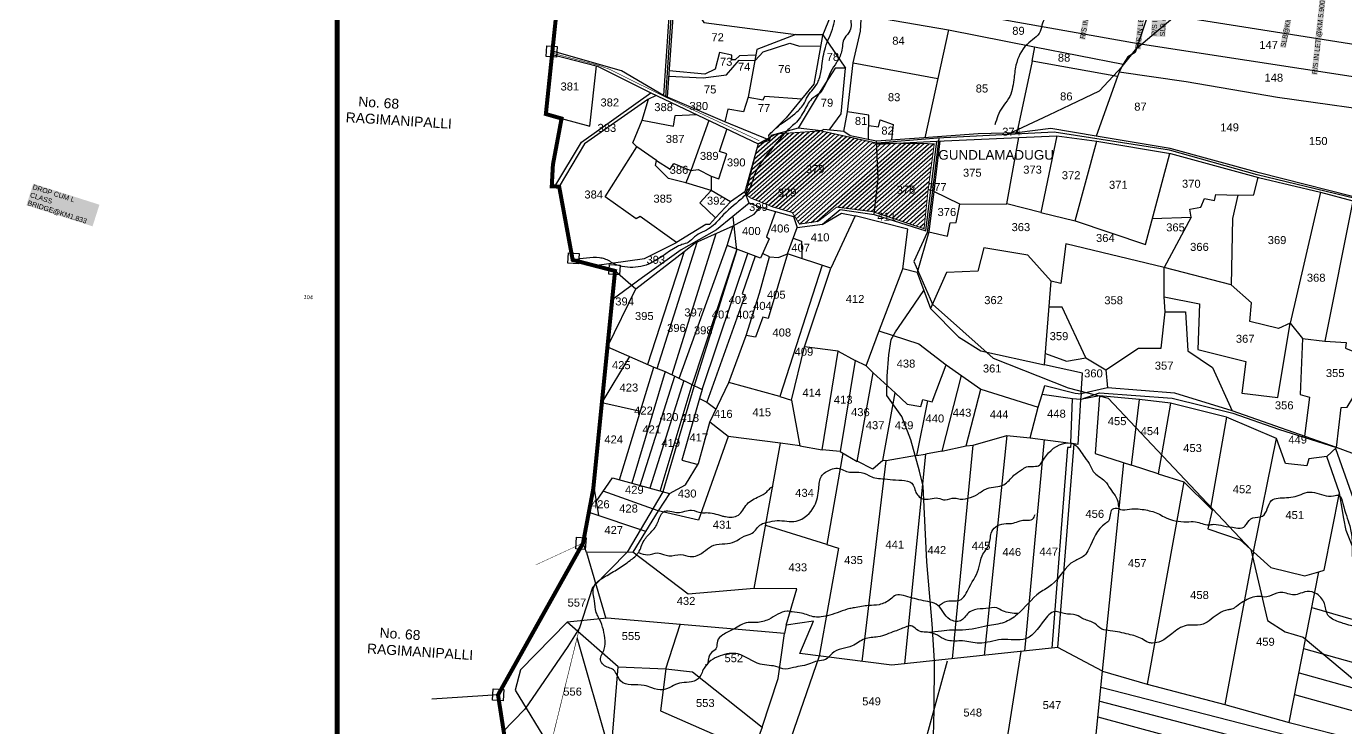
# Model space of a CAD drawing. Header units: inches. Extents: x 201585 to 225365, y 1598878 to 1613111.
# Drawn here: x 201585 to 204221, y 1602153 to 1603554 of the extents above; entities that cross this region are included whole.
import ezdxf
from ezdxf.enums import TextEntityAlignment as Align

# ---------------------------------------------------------------- set-up
doc = ezdxf.new("R2010")
doc.units = ezdxf.units.IN
doc.header["$LTSCALE"] = 15
doc.header["$MEASUREMENT"] = 0
doc.linetypes.add('DASHED2', pattern=[0.375, 0.25, -0.125])
for name, color, linetype in [('PLOTS', 7, 'Continuous'), ('PLOTS NO', 7, 'Continuous'), ('ROADS', 1, 'Continuous'), ('STREAMS', 4, 'Continuous'), ('STRUCTURE', 5, 'Continuous'), ('TEXT', 1, 'Continuous'), ('text2', 7, 'Continuous'), ('VILLAGE BOUNDARY STONES', 1, 'Continuous'), ('VILLAGE BOUNDRY', 5, 'Continuous'), ('VILLAGE MAP', 8, 'Continuous')]:
    doc.layers.add(name, color=color, linetype=linetype)
doc.styles.get("Standard").update_dxf_attribs({"font": 'arial.ttf'})

msp = doc.modelspace()

# ---------------------------------------------------------------- hatches: boundary and pattern name
at = {"layer": 'ROADS'}
h = msp.add_hatch(dxfattribs=at)
h.set_pattern_fill('ANSI31', color=40, scale=1.9816, angle=-3.6104)
h.set_pattern_definition([(41.38964, (193844.571, 1595630.348), (-4.159843, 4.7201356), [])])
h.paths.add_polyline_path([(203022.5, 1603218.6), (203047, 1603319.9), (203083.7, 1603339.6), (203172.9, 1603345.5), (203284.1, 1603321.3), (203399.1, 1603319.9), (203386.6, 1603225.5), (203378.8, 1603150.1), (203275.8, 1603184.3), (203204.2, 1603193.3), (203167.6, 1603165), (203129.8, 1603159.3), (203115.1, 1603182.7), (203075.6, 1603193.9), (203031.8, 1603211.7)])

# ---------------------------------------------------------------- linework, layer by layer
at = {"layer": 'PLOTS'}
for points in [[(202911.1, 1603857.9), (202914.5, 1603843.6), (202911.1, 1603758.6), (202896.6, 1603707.2), (202872, 1603623.5), (202858.1, 1603416.1), (202774.2, 1603465.9), (202636, 1603504.8)], [(202865.7, 1603412.9), (202880, 1603611.1), (202904.8, 1603698.1), (202917.8, 1603742.6), (202923.3, 1603858.7), (202918.7, 1603874.2), (202992, 1603866.6), (202994.4, 1603862.3), (203271.1, 1603835.3)], [(203212.2, 1603626.1), (203175.8, 1603535.9), (203158.7, 1603439.2), (203134, 1603409.2), (203103.4, 1603371.9), (203068.1, 1603336.6), (203069.8, 1603327.3), (202980.3, 1603364), (202858.1, 1603416.1)], [(203806.6, 1603519.5), (203254.5, 1603618)], [(202880, 1603611.1), (202907.7, 1603609.6), (202938.9, 1603562.5), (203122.7, 1603538), (203176.6, 1603538.1)], [(203824, 1603571.5), (203806.6, 1603519.5), (203800.9, 1603502.5), (203786, 1603493.8), (203776.8, 1603479.1), (203769.4, 1603464.8), (203765.3, 1603454.4), (203722.5, 1603335.2), (203632.3, 1603350.1), (203564.5, 1603341.5), (203486.6, 1603339.5), (203378.2, 1603331.9), (203283.9, 1603325.3), (203231, 1603336), (203218.6, 1603344.5), (203178.4, 1603348.2), (203172.9, 1603345.5), (203127.4, 1603351.3), (203072.9, 1603336.7), (203069.2, 1603327.6)], [(203218.6, 1603344.5), (203225.9, 1603383.7), (203237.2, 1603481.6), (203251.6, 1603544.8), (203253.4, 1603580.2)], [(203253.3, 1603577.8), (203427.8, 1603547.4), (203599.7, 1603513.7), (203776.8, 1603479.1)], [(204368.4, 1603497.3), (203827.9, 1603582.6)], [(203122.7, 1603538), (203044.8, 1603507.9), (203027.5, 1603413.2), (203017.6, 1603383.5), (202986.7, 1603389), (202980.3, 1603364)], [(203176.3, 1603537.3), (203221.8, 1603471.1), (203201.4, 1603471.1), (203171, 1603424.2), (203127.4, 1603351.3)], [(203427.8, 1603547.4), (203380.1, 1603332)], [(203040.9, 1603486.2), (203057.5, 1603503.3), (203110.6, 1603521.1), (203130.1, 1603514.7), (203172.1, 1603515.5)], [(203765.3, 1603454.4), (203594.8, 1603484.9), (203600.4, 1603513.6)], [(204349.7, 1603436.3), (203806.6, 1603519.5)], [(202635.3, 1603498), (202726.3, 1603474.8), (202832.5, 1603421.4), (203047, 1603319.9), (203069.8, 1603327.3)], [(202868.8, 1603455.2), (202937.3, 1603451.4), (202983.9, 1603457.6), (203009.5, 1603486.6), (203040.9, 1603486.2)], [(203042.8, 1603496.7), (203009.6, 1603495.9), (203001, 1603487.7), (202994.8, 1603487.8), (202994.9, 1603497), (202969.9, 1603502), (202961.3, 1603468.9), (202940.5, 1603459.1), (202869.5, 1603465.9)], [(203594.8, 1603484.9), (203564.5, 1603341.5)], [(202654.3, 1603370.3), (202711.1, 1603354.9), (202724.4, 1603475.3)], [(203188.8, 1603347.2), (203213.1, 1603380), (203221.8, 1603471.1)], [(203237.2, 1603481.6), (203406.3, 1603450.6)], [(203768.9, 1603463.5), (203902.7, 1603444), (204085.3, 1603413.3), (204332, 1603378.5), (204279.8, 1603203.4), (204048.2, 1603261.5), (203870.6, 1603310.6), (203722.5, 1603335.2)], [(202640.7, 1603234.5), (202694.4, 1603323.3), (202832.5, 1603421.4)], [(202843.1, 1603416.4), (202826.5, 1603408.6), (202700.1, 1603319.7), (202649.5, 1603234.3)], [(202720.3, 1603076.3), (202820.3, 1603090.4), (202884.1, 1603122.5), (202811.4, 1603174.3), (202803.5, 1603169.7), (202741.1, 1603213.9), (202804.5, 1603313.8), (202796.7, 1603321.7), (202815.5, 1603367.1), (202828, 1603409.3)], [(203027.5, 1603413.2), (203057.5, 1603407.4), (203060.5, 1603414.9), (203134.6, 1603409.8)], [(203268, 1603328.5), (203268.6, 1603377.2), (203225.9, 1603383.7)], [(202948.6, 1603366.5), (202913.5, 1603267.9), (202902.7, 1603242), (202868, 1603250.5), (202842.1, 1603276.1), (202844.1, 1603286.4), (202804.5, 1603313.8)], [(202815.5, 1603367.1), (202878, 1603354.7), (202881.4, 1603376.6), (202923.9, 1603378.2)], [(203268.3, 1603356.6), (203287.7, 1603353.5), (203290.9, 1603367.5), (203317, 1603358.4), (203313.6, 1603327.4)], [(202953.6, 1603254.9), (202968.9, 1603249.7), (202984.5, 1603299.7), (202969.6, 1603304.4), (202984.3, 1603348.6)], [(203284.2, 1603318.9), (203404, 1603325.3), (203568, 1603332.2), (203644.2, 1603335.4), (203723.8, 1603325.3), (203871, 1603300.1), (204047.3, 1603252.6), (204171.2, 1603222.9), (204235.5, 1603206.1), (204281.3, 1603194.5), (204319.7, 1603191.6), (204384.3, 1603171.8), (204413.8, 1603169.6), (204562.1, 1603163.3), (204576.2, 1603160.4), (204692.8, 1603127.5), (204769, 1603099.2), (204834, 1603086), (204890.3, 1603063.6), (204913.7, 1603057.4), (204938, 1603079.8), (205026.9, 1603064.4), (205027.4, 1603073)], [(203450.3, 1603199.2), (203544, 1603199.7), (203568, 1603332.2)], [(203644.2, 1603335.4), (203612, 1603182.8), (203544, 1603199.7)], [(203047, 1603319.9), (203020.5, 1603223.8), (202992.1, 1603203.9), (202953.5, 1603226.3)], [(203082, 1603184.5), (203117.6, 1603174.7), (203124.9, 1603152.8), (203175.7, 1603159), (203211, 1603188.7), (203278.9, 1603178.8), (203286.9, 1603249.9), (203283.9, 1603325.3)], [(203278.9, 1603178.8), (203382.5, 1603145.7), (203404, 1603325.3)], [(203410.5, 1603325.6), (203398.2, 1603224.2), (203388, 1603143.6), (203425.7, 1603135.1), (203430.7, 1603161.9), (203442.6, 1603162.8), (203450.3, 1603199.2), (203398.2, 1603224.2)], [(203612, 1603182.8), (203680.9, 1603165.6), (203723.8, 1603325.3)], [(203680.9, 1603165.6), (203821, 1603118.7), (203869.8, 1603300.4)], [(202844.1, 1603286.4), (202871, 1603268.8), (202878.6, 1603280.4), (202912.8, 1603266.1)], [(202912.9, 1603266.3), (202927.1, 1603268.4), (202953.6, 1603254.9), (202953.5, 1603226.3), (202902.7, 1603242)], [(203912.5, 1603173), (203909.9, 1603189.4), (203931.6, 1603192.9), (203939.1, 1603210.2), (203959, 1603206.5), (203961.8, 1603218.5), (204005.7, 1603217.4), (204037.9, 1603217.9), (204046.3, 1603252.9)], [(202761.2, 1603065.7), (202802.8, 1603030.2), (202899.5, 1603104.8), (202921.3, 1603121.6), (202997.4, 1603155.7), (203039.3, 1603179), (203050.9, 1603193.2), (203029.1, 1603200.9), (203020.5, 1603223.8)], [(202992.1, 1603203.9), (202962.2, 1603171.9), (202930.3, 1603201.8), (202953.5, 1603226.3)], [(204171.2, 1603222.9), (204110.3, 1602961.1), (204087.1, 1602950.5), (204030.1, 1602964.8), (204032.9, 1603001.8), (203992.5, 1603038)], [(204005.7, 1603217.4), (203995.1, 1603170.2), (203992.5, 1603038), (203858.3, 1603072.4)], [(204235.5, 1603206.1), (204179.4, 1602925.6)], [(202962.2, 1603171.9), (202950.2, 1603158.3), (202942.9, 1603158.6), (202884.1, 1603122.5)], [(203050.9, 1603193.2), (203082, 1603184.5), (203064, 1603134.1), (203069.5, 1603130), (203051.9, 1603091.2), (202985.2, 1603116.5), (202997.4, 1603155.7)], [(203175.2, 1603158.5), (203213.7, 1603181.3), (203241.3, 1603176), (203192.3, 1603071.4), (203106.1, 1603100.2)], [(203263.3, 1602876), (203289.4, 1602948.3), (203336.3, 1603069.9), (203346.5, 1603149), (203241.3, 1603176)], [(203834.9, 1603170.4), (203912.5, 1603173), (203858.3, 1603072.4)], [(204110.3, 1602961.1), (204135, 1602930.6), (204179.4, 1602925.6), (204222.1, 1602922.4), (204221.3, 1602911.1), (204304.2, 1602877.4), (204339.1, 1602813.8), (204374.3, 1602807.8), (204413.8, 1603169.6)], [(203070, 1603094.2), (203087.8, 1603092.9), (203106.1, 1603100.2), (203124.9, 1603152.8)], [(203388, 1603143.6), (203364.9, 1603062.7), (203336.3, 1603069.9)], [(202845.3, 1602870.8), (202925.3, 1603123.4)], [(202962.8, 1603140.2), (202874.4, 1602858.3)], [(202889.6, 1602851), (202985.2, 1603116.5)], [(203117.1, 1603130.9), (203134, 1603125.2), (203134.8, 1603093), (203134.4, 1603090.7)], [(203741.8, 1602868.4), (203807.4, 1602911.7), (203852.8, 1602911.6), (203860.4, 1602983.8), (203858.5, 1603014.1), (203858.3, 1603072.4), (203662.2, 1603119.9), (203651.8, 1603040.5), (203632.5, 1603045)], [(202899.5, 1603104.8), (202826.3, 1602878.8)], [(203004.8, 1603109.1), (202915.2, 1602838.7)], [(202935.5, 1602828.9), (203026.7, 1603100.8)], [(203040.9, 1603095.4), (203015.3, 1603020.1), (203021.4, 1603018), (202944.5, 1602803.3)], [(203039.5, 1602430.9), (203092.1, 1602721.8), (202987.4, 1602735.1), (202950.5, 1602763.2), (202988.9, 1602843), (203022.9, 1602936.8), (203049.9, 1603021), (203070, 1603094.2), (203056.1, 1603100.5)], [(203106.1, 1603100.2), (203067.3, 1602970.6), (203056.6, 1602973.2), (203042.1, 1602933.5), (203023, 1602936.9)], [(203364.9, 1603062.7), (203391.8, 1602990.7), (203447.6, 1602934.3), (203492.5, 1602906.1), (203619.5, 1602878), (203632.5, 1603045), (203586.3, 1603097.4), (203498.4, 1603112.1), (203485.9, 1603065.4), (203423.7, 1603062.9), (203391.8, 1602990.7)], [(203175, 1603077.2), (203090.6, 1602814.6), (202988.9, 1602843)], [(203090.6, 1602814.6), (203113.7, 1602807.6), (203139.8, 1602914), (203192.3, 1603071.4)], [(202746, 1602914), (202802.8, 1603030.2)], [(203858.5, 1603014.1), (203929.2, 1603000.3), (203926.2, 1602908.5), (204021.8, 1602884.7), (204013.9, 1602821.2)], [(203702.2, 1602892), (203654.6, 1602993.6), (203628.5, 1602993)], [(203860.4, 1602983.8), (203901.3, 1602983.9), (203906, 1602906.4), (203955.5, 1602872.5), (203994.5, 1602786)], [(204013.9, 1602821.2), (204085.6, 1602812.9), (204110.3, 1602961.1)], [(203288.6, 1602945.8), (203368.5, 1602919.8), (203422.7, 1602877.9), (203491.9, 1602829.8), (203606.9, 1602793.2), (203615, 1602818.7), (203620.3, 1602836.8), (203680.9, 1602821.2), (203692.5, 1602820.2), (203691.5, 1602808.6), (203675.4, 1602810), (203615, 1602818.7)], [(202746, 1602914), (202839, 1602873.3)], [(203130.5, 1602716.1), (203175, 1602708.5), (203206.9, 1602905.3), (203139.8, 1602914)], [(203206.9, 1602905.3), (203241.3, 1602887), (203211.3, 1602704.8), (203175, 1602708.5)], [(204135, 1602930.6), (204130.4, 1602819.1), (204149.3, 1602813.4), (204138.8, 1602735.4)], [(202790.1, 1602894.7), (202734.9, 1602803.1)], [(203211.3, 1602704.8), (203244.9, 1602685.2), (203277.3, 1602862), (203263.3, 1602876), (203241.3, 1602887)], [(203692.8, 1602820.3), (203695.1, 1602861.4), (203619.5, 1602878)], [(203621.3, 1602901), (203663.6, 1602885.7), (203702.2, 1602892), (203741.8, 1602868.4), (203745.1, 1602832.4)], [(202770.4, 1602648), (202839, 1602873.3), (202861.3, 1602864.6), (202935.5, 1602828.9), (202929.9, 1602811.1), (202944.5, 1602803.3), (202963, 1602789.2)], [(202861.3, 1602864.6), (202794.5, 1602641.4)], [(202811.6, 1602636.7), (202880.8, 1602855.3)], [(203296.4, 1602686.8), (203321.1, 1602822.1), (203277.3, 1602862)], [(203321.1, 1602822.1), (203345.3, 1602799.7), (203372.4, 1602795.1), (203376.2, 1602808.5), (203395, 1602804.4), (203422.7, 1602877.9)], [(203453, 1602856.8), (203414.3, 1602705.6), (203381.9, 1602699.8)], [(202898.9, 1602846.5), (202830.7, 1602631.5)], [(202851.6, 1602625.7), (202915.2, 1602838.7)], [(203414.3, 1602705.6), (203463, 1602716.1), (203491.9, 1602829.8)], [(204108.7, 1602163.6), (204167.7, 1602464.3), (204178.2, 1602467.5), (204209, 1602622.3), (204183.7, 1602695.1), (204202.8, 1602712.8), (203994.5, 1602786), (203879.7, 1602821.7), (203745.1, 1602832.4), (203692.5, 1602820.2)], [(204202.8, 1602712.8), (204212.7, 1602793.1), (204224.6, 1602793.7), (204246.7, 1602830.8), (204339.1, 1602813.8)], [(202734.9, 1602803.1), (202812.3, 1602785.7)], [(202929.9, 1602811.1), (202894.5, 1602687.5), (202927, 1602678.9)], [(203113.7, 1602807.6), (203130.5, 1602716.1), (203092.1, 1602721.8)], [(203385.6, 1602806.4), (203363.7, 1602696.9), (203302.8, 1602686)], [(203591, 1602732.5), (203672, 1602721.5), (203675.4, 1602810)], [(203691.5, 1602808.6), (203686.1, 1602718.8), (203671.3, 1602721.6)], [(203691.5, 1602808.6), (203729.1, 1602821.9), (203874.3, 1602811.4), (203995.6, 1602781.4), (204086.8, 1602749.3), (204202.8, 1602712.8)], [(204183.7, 1602695.1), (204148, 1602690.2), (204143.9, 1602676.5), (204101.2, 1602680.6), (204083.2, 1602730.7), (203983.3, 1602773.7), (203871.3, 1602801.6), (203809.1, 1602809), (203729.6, 1602816.4), (203691.5, 1602808.6)], [(203729.6, 1602816.4), (203720.4, 1602700.8), (203793.2, 1602677.8), (203809.1, 1602809)], [(203871.3, 1602801.6), (203846.9, 1602660.5), (203793.2, 1602677.8)], [(204339.1, 1602813.8), (204367.8, 1602722.1), (204380.3, 1602718.4), (204359.6, 1602655.2), (204202.8, 1602712.8)], [(203463, 1602716.1), (203476.6, 1602717.3), (203544.4, 1602737.2), (203591, 1602732.5), (203606.9, 1602793.2)], [(203983.3, 1602773.7), (203951.1, 1602591.5), (203897.9, 1602644)], [(202870, 1602620.7), (202901.9, 1602638.2), (202928.1, 1602680.6), (202950.5, 1602763.2)], [(202987.4, 1602735.1), (202928.2, 1602568), (202847.3, 1602586.4), (202796.6, 1602504)], [(203544.4, 1602737.2), (203499.1, 1602297.4)], [(203579.9, 1602306), (203619.6, 1602728.6)], [(203672, 1602721.5), (203671.3, 1602713), (203665.5, 1602712.9), (203634, 1602311.7)], [(203646, 1602313), (203678.7, 1602720.2)], [(204037.3, 1602504.1), (204083.2, 1602730.7)], [(203216.7, 1602701.7), (203184.4, 1602518.9), (203062.3, 1602557.1)], [(203363.7, 1602696.9), (203381.9, 1602699.8), (203339.4, 1602280.5)], [(203435.7, 1602290.7), (203476.6, 1602717.3)], [(204200.9, 1602711.1), (204263.4, 1602533.6), (204285.5, 1602469.7), (204359.1, 1602393.2), (204388.3, 1602377.7), (204532.7, 1602372.4), (204626.2, 1602307.7), (204640.6, 1602303.5)], [(203254.9, 1602285.3), (203302.8, 1602686), (203296.4, 1602686.8), (203276.5, 1602669.9), (203244.9, 1602685.4)], [(203735.3, 1602266), (203778.2, 1602682.5)], [(202723.7, 1602605.1), (202756, 1602652), (202870, 1602620.7), (202847.3, 1602586.4)], [(203846.9, 1602660.5), (203897.9, 1602644), (203824.7, 1602239.7)], [(202718.4, 1602637.5), (202728.3, 1602577)], [(202847.3, 1602586.4), (202737.7, 1602625.5)], [(204702.2, 1602258.3), (204608.6, 1602280.7), (204573.6, 1602297.3), (204522.9, 1602360.5), (204376.3, 1602369.1), (204316.9, 1602400.9), (204251.3, 1602475.2), (204222.1, 1602547.2), (204217.9, 1602570.9), (204209, 1602622.3)], [(203951.1, 1602591.5), (203954.5, 1602587.5), (203946.1, 1602550.1), (204010.2, 1602528.7), (204071.7, 1602472.8), (204139.9, 1602456.7), (204167.7, 1602464.3)], [(202708.8, 1602583.5), (202822.2, 1602545.7)], [(203102.9, 1602358.1), (203124.3, 1602430.4), (203039.5, 1602430.9), (202907.1, 1602419.6), (202796.6, 1602504), (202703.9, 1602503.2), (202697.2, 1602521.9)], [(203184.4, 1602518.9), (203207.6, 1602511.7), (203168.9, 1602296.2)], [(202703.9, 1602503.2), (202742.5, 1602371.4)], [(204037.3, 1602504.1), (203979.7, 1602199.5)], [(204153.8, 1602393.1), (204695.1, 1602236.3)], [(202542, 1601571.6), (202550.2, 1601570.6), (202584.9, 1601705.6), (202618.5, 1601856.4), (202628.8, 1601991.5), (202639.8, 1602113.3), (202754.4, 1602111.1), (202767.6, 1602274.3), (202665.7, 1602363.7)], [(204392.2, 1601613.4), (204265.5, 1601695.5), (203687.6, 1601836.3), (203710.5, 1602020.4), (203735.3, 1602266), (203646, 1602313), (203314.1, 1602277.8), (203130.3, 1602301), (203158.1, 1602365.7), (203102.9, 1602358.1), (203099.8, 1602341.2), (202745.3, 1602371.7), (202665.7, 1602363.7), (202571.9, 1602268.6), (202561.7, 1602227.7), (202631.4, 1602113.3), (202621.4, 1601990.2), (202563, 1601989.3)], [(202767.6, 1602274.3), (202862.7, 1602270.8), (202891.4, 1602359.1)], [(203055.3, 1602154.3), (203087.4, 1602251.4), (203099.8, 1602341.2)], [(203572, 1602305.1), (203533.5, 1602061.3)], [(204670.8, 1602161.3), (204137.6, 1602310.6)], [(203168.9, 1602296.2), (203105.8, 1602112.8), (203254.4, 1602095.2), (203247.1, 1601794), (203003.6, 1601834.4), (203105.8, 1602112.8)], [(203369.3, 1602080.2), (203425.6, 1602286.8)], [(202862.7, 1602270.8), (202852.1, 1602186.6), (203037.5, 1602105.5), (202982.3, 1601953.8), (202852.6, 1601996.5), (202858.1, 1602110.2), (202754.4, 1602111.1)], [(202862.7, 1602270.8), (202915.7, 1602264.5), (203055.3, 1602154.3), (203037.5, 1602105.5)], [(203735.3, 1602266), (203824.7, 1602239.7), (203979.7, 1602199.5), (204108.7, 1602163.6), (204628.8, 1602031.5)], [(204128.2, 1602262.9), (204656, 1602115.4)], [(203732.1, 1602233.9), (204620.7, 1602005.6)], [(204610.6, 1601975.2), (203731, 1602205)], [(204642.4, 1602073.5), (204119.6, 1602218.8)], [(203726.1, 1602175), (204054.4, 1602085.3), (204602.4, 1601949.8)]]:
    msp.add_lwpolyline(points, dxfattribs=at)
at = {"layer": 'ROADS'}
for points in [[(202673.8, 1604995.9), (202756.7, 1604805), (202790.6, 1604711.8), (202807.8, 1604670.3), (202817.4, 1604526.5), (202836.6, 1604358.8), (202837.9, 1604332.7), (202824.5, 1604269.6), (202834.9, 1604224.4), (202838.2, 1604169.4), (202853.2, 1604142.8), (202859.3, 1604093.3), (202879.3, 1603989.8), (202888.8, 1603933.5), (202914.5, 1603867), (202918.5, 1603852.4), (202914.3, 1603745.6), (202876.2, 1603621.6), (202861.8, 1603413.2)], [(203544.6, 1603338.3), (203629.1, 1603377.9), (203671, 1603397.6), (203729.6, 1603425.9), (203774.4, 1603474.5), (203803.7, 1603511), (203846.7, 1603546.9), (203912.9, 1603602.3), (203967.5, 1603623.7), (204048.3, 1603654.7), (204092.3, 1603684.2), (204131, 1603721.7), (204226.4, 1603769.4), (204325.5, 1603819), (204436.4, 1603903.9), (204616.1, 1603994.4), (204720.4, 1604051.9), (204808.3, 1604087), (204907.1, 1604139.2), (204976.4, 1604209.2), (205030.6, 1604264.8)], [(205047.7, 1603062.5), (204928, 1603085.5), (204910.3, 1603064.8), (204773.5, 1603105.1), (204676, 1603135), (204570.8, 1603167.1), (204408.3, 1603174.2), (204382.4, 1603175.3), (204319.7, 1603195.6), (204279.2, 1603200.9), (204044.3, 1603257.7), (203869, 1603307.1), (203638.6, 1603343.2), (203405.3, 1603331), (203276.8, 1603320.7)], [(203408, 1603331.1), (203393.2, 1603205.1), (203384.8, 1603142.8), (203358.1, 1603084.6), (203395.5, 1602999.1), (203516.8, 1602891.7), (203666.5, 1602832.3), (203747, 1602811.3), (204031.6, 1602509.2), (204064.9, 1602366.9), (204100.3, 1602344.7), (204136.5, 1602333.6), (204267.5, 1602224), (204286.5, 1602172.4), (204310.1, 1602094), (204312.7, 1602053), (204398.6, 1601967.4), (204403.5, 1601920.6), (204435.3, 1601898.6), (204416, 1601861.3)], [(203029.1, 1603200.9), (202964.2, 1603148.1), (202893.3, 1603107.6), (202816.3, 1603052.9), (202755.4, 1603008.2)], [(202996.6, 1603174.5), (203003.7, 1603105.8), (202918.8, 1602833.9), (202856.4, 1602624.4), (202785.5, 1602503.9), (202715.9, 1602433.3), (202690.3, 1602352.8), (202667.1, 1602315), (202581, 1602189.9), (202536, 1602143.8)], [(203397.6, 1602135.3), (203398.9, 1602188.7), (203399.3, 1602286.9), (203394.7, 1602360.8), (203384.1, 1602484.3), (203379, 1602594.3), (203377, 1602635.8), (203369.8, 1602665.4), (203352.3, 1602728.1), (203334.4, 1602774.7), (203304.4, 1602816.9), (203304.9, 1602855.2), (203308.3, 1602898), (203313, 1602929), (203321.6, 1602944), (203342, 1602974.2), (203378.4, 1603026.7)], [(203802.1, 1601130.7), (203692.5, 1601252.7), (203638.4, 1601295.5), (203571.8, 1601336), (203530.8, 1601363.5), (203504.3, 1601379.2), (203387.3, 1601483.8), (203327.7, 1601542.7), (203222.2, 1601665.7), (203076.3, 1601822.3), (203023.7, 1601889.3), (202977.2, 1601920), (202908.7, 1601958), (202879.7, 1601987.6), (202853.6, 1602017.8), (202797.2, 1602071.7), (202756.8, 1602098.6), (202748.8, 1602111.2), (202685.3, 1602332.5)]]:
    msp.add_lwpolyline(points, dxfattribs=at)
at = {"layer": 'ROADS', "const_width": 1.19}
for points in [[(202635.6, 1603500.9), (202728.7, 1603476.4), (202750, 1603468.8), (202861.8, 1603413.2), (203049.4, 1603326)], [(202690.3, 1602352.8), (202631.4, 1602113.3), (202614.4, 1601857.8), (202569.6, 1601659.2), (202546.1, 1601571.1), (202524, 1601363), (202543.5, 1601249.3), (202527.5, 1601036.9), (202547.3, 1600917.7), (202545.2, 1600732.2)]]:
    msp.add_lwpolyline(points, dxfattribs=at)
at = {"layer": 'ROADS', "color": 40, "const_width": 1.98}
msp.add_lwpolyline([(203022.5, 1603218.6), (203047, 1603319.9), (203083.7, 1603339.6), (203172.9, 1603345.5), (203284.1, 1603321.3), (203399.1, 1603319.9), (203386.6, 1603225.5), (203378.8, 1603150.1), (203275.8, 1603184.3), (203204.2, 1603193.3), (203167.6, 1603165), (203129.8, 1603159.3), (203115.1, 1603182.7), (203075.6, 1603193.9), (203031.8, 1603211.7)], close=True, dxfattribs=at)
at = {"layer": 'STREAMS'}
for points in [[(203593.6, 1605390.7), (203587.4, 1605379), (203590.9, 1605356.3), (203583.9, 1605327.9), (203580.2, 1605314.3), (203583.2, 1605285), (203581.8, 1605262.6), (203582.7, 1605249.9), (203582.2, 1605223.3), (203593.3, 1605186.6), (203564.8, 1605116.3), (203563.4, 1605088.9), (203554.1, 1605070.9), (203546.5, 1605038.3), (203534.3, 1605014.7), (203532.4, 1604998.2), (203528.4, 1604977), (203523.1, 1604962.2), (203522.5, 1604916.4), (203527.2, 1604887.3), (203555.4, 1604848.3), (203563.6, 1604822.2), (203572.5, 1604801.2), (203578.5, 1604786.4), (203580.8, 1604770.9), (203582.9, 1604759.6), (203601.5, 1604709.1), (203609, 1604675.7), (203618.4, 1604653.2), (203620.3, 1604641.4), (203641, 1604609.4), (203647, 1604571.5), (203647.3, 1604558.4), (203646.5, 1604538.7), (203629.8, 1604512.9), (203617.5, 1604496), (203607.1, 1604472), (203608.7, 1604450), (203604.7, 1604439.9), (203585.5, 1604409.7), (203578.4, 1604382), (203572, 1604371.4), (203550.6, 1604352.5), (203541.4, 1604338.8), (203534.4, 1604319.4), (203523.4, 1604303.1), (203516.9, 1604292.2), (203514.2, 1604278.1), (203474.3, 1604247.1), (203462.8, 1604225.6), (203436.7, 1604172.4), (203408.3, 1604132.2), (203400.7, 1604115.8), (203399.3, 1604076.8), (203388.9, 1604050.9), (203378.2, 1603995.4), (203364.1, 1603976.3), (203359.8, 1603964.8), (203352.5, 1603938.5), (203335.7, 1603908.6), (203323.7, 1603894.8), (203304.2, 1603846.4), (203292.7, 1603832.7), (203282.2, 1603785.6), (203277.8, 1603775.8), (203260.8, 1603746.3), (203257.3, 1603717.6), (203257.9, 1603705.2), (203249.3, 1603677), (203245.8, 1603667.2), (203246.1, 1603644.9), (203236.3, 1603610.4), (203230.8, 1603585.4), (203231.3, 1603573.2), (203230.7, 1603545.6), (203220.1, 1603531.3), (203213.7, 1603503.6), (203203.8, 1603482.2), (203192.6, 1603464.3), (203166, 1603417.6), (203156.8, 1603411.5), (203140.2, 1603387.8), (203121, 1603360.4), (203111.2, 1603352), (203094.7, 1603334.1), (203058.4, 1603289.5), (203039.4, 1603256.6), (203028.9, 1603227.2), (203013.1, 1603209.4), (202973.6, 1603173.8), (202951.6, 1603152), (202920.1, 1603134), (202907.5, 1603122.8), (202894.7, 1603118.3), (202886.1, 1603114.6), (202823.2, 1603077.5), (202780.7, 1603073.8), (202760.7, 1603079.3), (202740.2, 1603089.9), (202730.4, 1603091.9), (202678, 1603087.2)], [(203067.8, 1603336.8), (203087.6, 1603355.1), (203124.8, 1603383.7), (203141.1, 1603404.3), (203144, 1603410.8), (203164.9, 1603439.9), (203169.4, 1603449.7), (203174.7, 1603475.6), (203181.5, 1603512.3), (203197.2, 1603553.9), (203201.3, 1603575.1), (203205.7, 1603596.6), (203221.3, 1603630.5), (203223.9, 1603646.6), (203221.4, 1603673.5), (203227.6, 1603715.3), (203230.2, 1603748.7), (203237.1, 1603767), (203264, 1603806.6), (203272, 1603829.3), (203287.4, 1603848.6), (203297.7, 1603881.2), (203304.4, 1603894.4), (203320.8, 1603920.6), (203326.9, 1603937.7), (203338.6, 1603972.4), (203347.7, 1603986.5), (203348.8, 1604015.2), (203348.8, 1604024.9), (203353.2, 1604039.9), (203359.2, 1604076.1), (203376.6, 1604103.3), (203380.9, 1604129.6), (203406.2, 1604164.5), (203411.9, 1604190.7), (203429.8, 1604217.2), (203439.3, 1604232.2), (203449.5, 1604261), (203462, 1604284.2), (203467.8, 1604312.5), (203488.5, 1604334.5), (203495.7, 1604352), (203499.6, 1604361.5), (203511.1, 1604368.8), (203521, 1604374.4), (203530, 1604381), (203536.3, 1604390.6), (203536.3, 1604403), (203532.5, 1604413.7), (203541.4, 1604429.9), (203546.5, 1604429.2), (203556.5, 1604437.4), (203561, 1604447.1), (203577.5, 1604458.7), (203582.4, 1604470.9), (203580.2, 1604475), (203572.7, 1604491.7), (203580.1, 1604509), (203592.5, 1604524.1), (203613.7, 1604549.7), (203612.7, 1604569.9), (203602, 1604616.3), (203579.1, 1604664.8), (203569.8, 1604676.5), (203549.3, 1604732.4), (203538.6, 1604762.5), (203536.3, 1604793.2), (203514.5, 1604822.4), (203496.5, 1604853.5), (203494.4, 1604915), (203493.4, 1604948.1), (203500.6, 1604977.6), (203502.1, 1605020.6), (203518.4, 1605049.2), (203523.1, 1605075), (203525.6, 1605098.7), (203537.3, 1605122), (203541.2, 1605140.8), (203542.5, 1605173.8), (203546.5, 1605194.3), (203541.5, 1605220.2), (203542.5, 1605243), (203550.9, 1605302.5), (203551, 1605319.5), (203555.8, 1605334.8), (203553.8, 1605367.8), (203554.5, 1605381), (203557.7, 1605401.3)], [(204367.7, 1604872.2), (204356.1, 1604838.3), (204345.8, 1604796.7), (204345.4, 1604760.8), (204343.1, 1604740.2), (204336.8, 1604727.8), (204332.4, 1604714.5), (204344.7, 1604697.8), (204345.9, 1604681.8), (204328, 1604626.1), (204306.4, 1604609.5), (204253.7, 1604559.9), (204229.9, 1604540.6), (204210.4, 1604520.6), (204203, 1604514.7), (204160.8, 1604495.7), (204125.4, 1604489.7), (204091.5, 1604484.4), (204059.2, 1604468.8), (204049.8, 1604443.6), (204037.3, 1604425.1), (204013.3, 1604357.1), (204004.3, 1604331.9), (204000.6, 1604317.9), (203977.3, 1604247.4), (203963, 1604230.4), (203949.4, 1604205.7), (203930.1, 1604183.6), (203925.1, 1604178.6), (203880.2, 1604139.8), (203863.7, 1604116.4), (203826, 1604099.7), (203806.7, 1604083.2), (203775.1, 1604077.4), (203757.4, 1604071.9), (203751.4, 1604051.6), (203763.3, 1604010.4), (203767.5, 1603995.5), (203771.2, 1603979), (203776.8, 1603963.1), (203785.7, 1603956.5), (203807.8, 1603942.2), (203816.5, 1603933.7), (203824, 1603926.1), (203835.7, 1603917.5), (203847, 1603907.4), (203848.9, 1603892.8), (203840.3, 1603871), (203833.8, 1603854.4), (203808.2, 1603811), (203804, 1603802.5), (203765.8, 1603753.6), (203759, 1603722.7), (203734.5, 1603698.3), (203728.3, 1603687.5), (203694, 1603651.5), (203681.9, 1603625.9), (203655.6, 1603604.8), (203634, 1603586), (203615.6, 1603560.8), (203610.9, 1603544.4), (203584.5, 1603518.5), (203562.5, 1603476.6), (203558.1, 1603447.6), (203547.7, 1603410.1), (203535.2, 1603393), (203520.3, 1603357.5)], [(202807.8, 1602502.8), (202826.5, 1602498.6), (202846.6, 1602502.1), (202869, 1602496.3), (202892.9, 1602498.9), (202911.6, 1602495.2), (202925.2, 1602496.9), (202958.4, 1602517.6), (202980.8, 1602520.7), (203000.6, 1602524.9), (203019.2, 1602535.4), (203035.2, 1602541.6), (203052.9, 1602559.2), (203065.6, 1602563.5), (203085.3, 1602566.8), (203123.2, 1602565.9), (203159.6, 1602596.1), (203168.2, 1602631), (203173.8, 1602655.7), (203192.3, 1602668.8), (203206, 1602671.4), (203229.8, 1602663.6), (203248.2, 1602663.8), (203268.3, 1602657), (203280.3, 1602652.1), (203295.6, 1602650.6), (203316.1, 1602648.5), (203357.2, 1602637.8), (203361.4, 1602625.9), (203376, 1602610.1), (203406.6, 1602611.8), (203421.1, 1602608.1), (203439.9, 1602611.8), (203445.7, 1602610.7), (203486.1, 1602619.9), (203504.9, 1602631), (203537.9, 1602638.5), (203558.5, 1602657.4), (203573.4, 1602668), (203583.8, 1602674.2), (203610.1, 1602678.1), (203615.6, 1602685.8), (203655.6, 1602720.2), (203676, 1602720.7), (203696.9, 1602697.4), (203708.6, 1602680.7), (203716.8, 1602665.2), (203740.3, 1602645.4), (203750.7, 1602630.7), (203766.7, 1602600.7), (203768.8, 1602590.4), (203784.7, 1602589.3), (203818.5, 1602588.7), (203845.8, 1602581), (203858.9, 1602574.2), (203903.9, 1602564.4), (203921.1, 1602564.4), (203948, 1602558.4), (203957.6, 1602559.4), (203976.6, 1602556.5), (204001.7, 1602552.6), (204017.8, 1602553.7), (204023, 1602559.9), (204035.6, 1602572.1), (204055, 1602575.9), (204073.2, 1602606.7), (204103.1, 1602612.7), (204136.6, 1602620.7), (204140.6, 1602622.3), (204177.6, 1602617.7), (204197.3, 1602616.1), (204208, 1602617.4), (204215.9, 1602600.7), (204229.5, 1602556.2), (204234.1, 1602527.7), (204237.5, 1602480.6), (204253.7, 1602458.1), (204267.4, 1602446.7), (204269.4, 1602434.7), (204285.6, 1602418.5), (204309.2, 1602401), (204321.9, 1602386.6), (204346.1, 1602376), (204396, 1602356.4), (204432.4, 1602352.7), (204464.4, 1602353.2), (204476.3, 1602348.1), (204499.1, 1602327.3), (204522.7, 1602308), (204556.2, 1602260), (204575.4, 1602246.1), (204613.7, 1602231.7), (204621.1, 1602220.2), (204621.1, 1602219.6)], [(205092.1, 1602002.7), (205080.2, 1601972.8), (205058, 1601951), (205046.3, 1601920.1), (205018, 1601917.3), (204995.2, 1601918.2), (204965.2, 1601912.2), (204950.1, 1601912.4), (204939.1, 1601917), (204912.3, 1601922), (204892.6, 1601928.5), (204868.8, 1601941.7), (204859.4, 1601946.3), (204826.8, 1601956.7), (204812.7, 1601968.7), (204814.9, 1601988.8), (204821.3, 1602018.8), (204806.5, 1602042.1), (204795.9, 1602065.8), (204778.7, 1602089.9), (204759.9, 1602103.8), (204741.9, 1602134.2), (204728.9, 1602161.3), (204720.5, 1602171.1), (204692.2, 1602196.8), (204653.3, 1602210.3), (204627.2, 1602218.7), (204618.4, 1602220.3), (204608.1, 1602217.6), (204596.9, 1602220.6), (204586.4, 1602226.6), (204575.9, 1602229.4), (204550, 1602226.9), (204544.7, 1602226.4), (204517.2, 1602237.8), (204501, 1602236.7), (204482.8, 1602239.8), (204467.7, 1602246.1), (204451.7, 1602246.8), (204443.2, 1602247.1), (204411.3, 1602262.2), (204393.8, 1602263.3), (204376.1, 1602271.4), (204363.2, 1602282.2), (204345, 1602282.1), (204335.4, 1602285.5), (204297.3, 1602317.4), (204288.3, 1602331.1), (204278.1, 1602342.4), (204253.3, 1602351.9), (204231.2, 1602357.2), (204216.2, 1602361.4), (204206.8, 1602364.8), (204194.9, 1602370.1), (204185.8, 1602378), (204182, 1602389.8), (204178.8, 1602401.1), (204175.8, 1602407.6), (204154.1, 1602424.4), (204134.9, 1602422.8), (204121.2, 1602418.3), (204096.1, 1602422.9), (204083.5, 1602422), (204064, 1602414.3), (204047.7, 1602415.3), (204032.3, 1602412.6), (204003.2, 1602395.5), (203993.1, 1602389.7), (203985.7, 1602388.5), (203952.6, 1602369.8), (203936.6, 1602359.8), (203913.8, 1602358.2), (203902.9, 1602357.2), (203873.7, 1602340.7), (203852.3, 1602325.8), (203835.1, 1602322), (203827.1, 1602323.2), (203814.5, 1602330.3), (203787.3, 1602339.6), (203769.9, 1602343.6), (203751, 1602346.8), (203733.9, 1602350.2), (203720, 1602361.1), (203697.8, 1602370.1), (203682.9, 1602377.8), (203659, 1602380.9), (203637.6, 1602384.8), (203625.6, 1602375.8), (203582.2, 1602330.7), (203533.5, 1602328.9), (203488.7, 1602321.9), (203455.9, 1602326.3), (203426.7, 1602327.3), (203392.3, 1602342.8), (203366.8, 1602347.2), (203355.2, 1602355.8), (203332.8, 1602350.3), (203320.3, 1602345.8), (203286.7, 1602334.6), (203260.2, 1602330.3), (203235.3, 1602316.6), (203194.9, 1602301.5), (203181.6, 1602289), (203165.4, 1602286), (203151.9, 1602281.1), (203117.9, 1602273.3), (203096.8, 1602270.6), (203086.9, 1602274.1), (203051.1, 1602280), (203006.6, 1602300.3), (202971.2, 1602296.6), (202939, 1602271.9), (202927.2, 1602250.6), (202909.2, 1602243.7), (202889.7, 1602241.8), (202874.6, 1602235.5), (202857.4, 1602228.7), (202834.4, 1602232.9), (202819.5, 1602237.5), (202772.4, 1602246.3), (202758.2, 1602268.3), (202738.1, 1602278.4), (202732.3, 1602288.7), (202739.5, 1602309.8), (202740.6, 1602332), (202736.4, 1602354), (202727.7, 1602374.2), (202723.6, 1602383.3), (202719.9, 1602406.7), (202718.5, 1602433.7), (202741.9, 1602455.5), (202767.2, 1602470.4), (202791.2, 1602487.1), (202808, 1602503.1), (202819.1, 1602527.1), (202834.7, 1602545.4), (202843, 1602556), (202852.6, 1602577.6), (202859.9, 1602585.7), (202874.7, 1602584.9), (202886.6, 1602582.8), (202914.3, 1602587.6), (202933.5, 1602582.8), (202943.5, 1602582.7), (202958.9, 1602581), (202974.3, 1602576.5), (202981.8, 1602574.7), (203007.6, 1602577.9), (203025, 1602599.6), (203049.1, 1602615), (203064.4, 1602624.3), (203071.4, 1602631.7), (203077.5, 1602635.8)], [(203768.8, 1602590.4), (203754.6, 1602589.1), (203747.1, 1602565.8), (203741.2, 1602561.1), (203707.8, 1602510.2), (203699.2, 1602496.9), (203679.2, 1602486), (203633.7, 1602438.3), (203610.3, 1602423), (203564.8, 1602378.9), (203538.7, 1602363.4), (203505.2, 1602356.7), (203481.5, 1602351.4), (203455.5, 1602348), (203434.8, 1602348), (203413.3, 1602345.8), (203387.6, 1602343.4)], [(203407.5, 1602396.4), (203425, 1602405.8), (203449.5, 1602407.6), (203469.2, 1602433.4), (203489.2, 1602475.2), (203494.8, 1602496.6), (203509, 1602519.8), (203514.1, 1602544.8), (203525.8, 1602556.9), (203542.9, 1602560.8), (203556.8, 1602561.8), (203570.5, 1602566.4), (203581.8, 1602567.7), (203595.6, 1602570), (203600.5, 1602579)], [(203567.1, 1602380.9), (203535.6, 1602386.6), (203524, 1602392.2), (203502.5, 1602391.2), (203479.6, 1602388.4), (203467.5, 1602382.2), (203451.4, 1602366.4), (203430.2, 1602369.5), (203406.4, 1602397.4), (203373, 1602407.5), (203337.5, 1602417.1), (203322.5, 1602417.7), (203311.6, 1602409.8), (203288.9, 1602398.8), (203268.2, 1602397.1), (203239.6, 1602392.7), (203230.2, 1602390.9), (203190.3, 1602377.7), (203173.1, 1602374.3), (203160.6, 1602374.2), (203134.1, 1602381.9), (203115.4, 1602384.4), (203104.9, 1602385.7), (203068.3, 1602369.4), (203043.9, 1602363.3), (203026.9, 1602363.1), (202998.2, 1602349.9), (202976.9, 1602338.4), (202965.6, 1602326), (202964.1, 1602313.2), (202948.5, 1602294.1), (202943.1, 1602278), (202942.1, 1602278.8)]]:
    msp.add_spline(points, degree=3, dxfattribs=at)
at = {"layer": 'text2', "color": 5, "const_width": 10}
msp.add_lwpolyline([(202205.6, 1612391.7), (212637.8, 1612391.7), (212637.8, 1598882.9), (202205.6, 1598882.9)], close=True, dxfattribs=at)
at = {"layer": 'VILLAGE BOUNDARY STONES'}
for points in [[(202624.6, 1603515.7), (202645.6, 1603514.4), (202644.2, 1603492.8), (202623.3, 1603494.1)], [(202668, 1603102.1), (202689.3, 1603100.7), (202688, 1603079.8), (202666.7, 1603081.2)], [(202749.8, 1603078.4), (202771.5, 1603077), (202770.3, 1603057.9), (202748.6, 1603059.3)], [(202684.1, 1602533.4), (202703.2, 1602532.2), (202701.7, 1602509.3), (202682.7, 1602510.5)], [(202517.7, 1602230.6), (202538.7, 1602229.3), (202537.3, 1602206.7), (202516.2, 1602208)]]:
    msp.add_lwpolyline(points, close=True, dxfattribs=at)
at = {"layer": 'VILLAGE BOUNDRY', "linetype": 'DASHED2', "ltscale": 8, "const_width": 8}
msp.add_lwpolyline([(202644.2, 1603583.9), (202622.9, 1603379.3), (202654.3, 1603370.3), (202637, 1603278), (202634.7, 1603234.7), (202649.5, 1603234.3), (202676.5, 1603087.7), (202761.2, 1603065.7), (202717.7, 1602630.7), (202697.2, 1602521.9), (202527.3, 1602218.5), (202563, 1601989.3)], dxfattribs=at)
at = {"layer": 'VILLAGE BOUNDRY', "const_width": 0.793}
msp.add_lwpolyline([(202697.2, 1602521.9), (202602.8, 1602478.3)], dxfattribs=at)
at = {"layer": 'VILLAGE BOUNDRY'}
msp.add_lwpolyline([(202527.3, 1602218.5), (202395.3, 1602209.8)], dxfattribs=at)

# ---------------------------------------------------------------- texts
at = {"layer": 'PLOTS NO'}
for s, p in [('72', (202953.8, 1603524.7)), ('89', (203555, 1603537.6)), ('84', (203315.2, 1603517.8)), ('147', (204048.8, 1603509.4)), ('73', (202970.8, 1603475.7)), ('78', (203184.1, 1603485.4)), ('88', (203646.1, 1603483.9)), ('74', (203006.8, 1603465.9)), ('76', (203087.3, 1603461.3)), ('148', (204059.1, 1603443.9)), ('381', (202652.2, 1603426.3)), ('75', (202938.8, 1603420.4)), ('85', (203482, 1603422.3)), ('382', (202732, 1603394.4)), ('79', (203172.4, 1603393.9)), ('83', (203306.5, 1603404.9)), ('86', (203650.6, 1603406.5)), ('388', (202839.6, 1603385.1)), ('380', (202909.9, 1603387.3)), ('77', (203046.6, 1603383.3)), ('87', (203798.8, 1603386.1)), ('383', (202726.2, 1603343.6)), ('81', (203240.5, 1603357.5)), ('82', (203293.4, 1603338.2)), ('149', (203970.8, 1603344.6)), ('387', (202862.6, 1603321.5)), ('374', (203534.9, 1603335.9)), ('150', (204147.9, 1603317.3)), ('389', (202930.8, 1603287.6)), ('386', (202870.3, 1603259.8)), ('390', (202984.7, 1603274.6)), ('379', (203142.4, 1603261.2)), ('373', (203576.9, 1603260.2)), ('375', (203456.5, 1603254)), ('372', (203654.1, 1603249)), ('370', (203894.2, 1603232)), ('384', (202699.9, 1603210.5)), ('379', (203086.5, 1603214.2)), ('378', (203323.8, 1603220)), ('377', (203386.6, 1603225.5)), ('371', (203748.4, 1603229.8)), ('385', (202837.9, 1603202.2)), ('392', (202944.9, 1603198.1)), ('399', (203029.1, 1603185.6)), ('411', (203285.4, 1603166.1)), ('376', (203405.7, 1603175.5)), ('400', (203014.9, 1603137.5)), ('406', (203072.6, 1603142.6)), ('363', (203553.6, 1603145.3)), ('365', (203862.7, 1603144.8)), ('407', (203113.5, 1603104.1)), ('410', (203152.3, 1603124.9)), ('364', (203722.4, 1603123.6)), ('366', (203910.5, 1603105.8)), ('369', (204065.6, 1603119.4)), ('393', (202824, 1603080)), ('368', (204143.8, 1603044.2)), ('394', (202761.6, 1602996.8)), ('402', (202988.2, 1602999.8)), ('405', (203064.8, 1603010.3)), ('412', (203222.2, 1603001.7)), ('362', (203499, 1602999.4)), ('358', (203739, 1602999.1)), ('395', (202801, 1602967.7)), ('397', (202899.7, 1602974.8)), ('401', (202954.6, 1602970.7)), ('403', (203003.4, 1602970.2)), ('404', (203037.1, 1602988)), ('396', (202865.2, 1602943.8)), ('398', (202918.9, 1602939.1)), ('408', (203075.8, 1602934.7)), ('359', (203629.8, 1602927.4)), ('367', (204001.9, 1602922.2)), ('409', (203120, 1602896.3)), ('425', (202755, 1602869.5)), ('438', (203324, 1602872.6)), ('361', (203496.3, 1602862.8)), ('357', (203839.9, 1602868.5)), ('360', (203698.6, 1602853)), ('355', (204181.8, 1602853.7)), ('423', (202770.2, 1602824.7)), ('414', (203135.7, 1602814.5)), ('413', (203198.5, 1602800.5)), ('356', (204079.9, 1602789.2)), ('422', (202799.4, 1602778.7)), ('420', (202850.5, 1602765.6)), ('418', (202891.8, 1602764.1)), ('416', (202958.9, 1602772.1)), ('415', (203035.7, 1602775.3)), ('436', (203232.9, 1602775.6)), ('440', (203381.7, 1602762.9)), ('443', (203436, 1602774.5)), ('444', (203510.2, 1602771.2)), ('448', (203624.7, 1602772.5)), ('455', (203745.9, 1602757.6)), ('421', (202815.9, 1602741)), ('437', (203262.3, 1602749.5)), ('439', (203320.2, 1602749.3)), ('454', (203811.6, 1602737.6)), ('424', (202739.8, 1602721)), ('419', (202853.9, 1602714.2)), ('417', (202909.9, 1602724.9)), ('453', (203896.7, 1602703.8)), ('449', (204106.8, 1602720.8)), ('429', (202781.1, 1602620.4)), ('430', (202886.7, 1602612.9)), ('434', (203121.3, 1602614.3)), ('452', (203995.8, 1602621.6)), ('426', (202713.1, 1602591.5)), ('428', (202769.5, 1602583)), ('456', (203701.3, 1602572.3)), ('431', (202956.6, 1602550.7)), ('451', (204100.9, 1602569.9)), ('427', (202739.9, 1602540)), ('441', (203301.6, 1602510.9)), ('442', (203385.7, 1602500)), ('445', (203474.1, 1602508.4)), ('446', (203535.4, 1602496.1)), ('447', (203609.4, 1602497)), ('435', (203219.2, 1602480)), ('457', (203786.2, 1602473.8)), ('433', (203107.8, 1602465.4)), ('557', (202666.3, 1602394.9)), ('432', (202884.4, 1602398.3)), ('458', (203910.6, 1602410.2)), ('555', (202774.5, 1602328.1)), ('459', (204042.3, 1602316.7)), ('552', (202979.9, 1602283.9)), ('556', (202657.6, 1602217.1)), ('553', (202922.9, 1602194.4)), ('549', (203255.1, 1602197.6)), ('547', (203615.8, 1602190.2)), ('548', (203457.4, 1602175.3))]:
    msp.add_text(s, height=16, dxfattribs=at).set_placement(p)
at = {"layer": 'PLOTS NO', "color": 1}
msp.add_text('GUNDLAMADUGU', height=19.2, dxfattribs=at).set_placement((203407.4, 1603288.1))
at = {"layer": 'STRUCTURE', "color": 5, "char_height": 10, "attachment_point": 1, "bg_fill": 1, "box_fill_scale": 1.1, "bg_fill_color": 7, "bg_fill_true_color": 16777215, "bg_fill_transparency": 0}
for s, insert, width, rotation in [('R/S IN LET@KM 5.450', (203690.2, 1603530.4), 147.14, 79.8484), ('R/S IN LET@KM 5.547', (203801.1, 1603510.3), 147.14, 83.8492), ('R/S IN LET CUM SLB @KM 5.565', (203833.3, 1603535.7), 107.042, 86.9159), ('SLB@KM 5.840', (204091.1, 1603513.9), 99.814, 78.8966), ('R/S IN LET @KM 5.900', (204154.1, 1603459.5), 148.702, 83.8492), ('DROP CUM L CLASS BRIDGE@KM1.833', (201599.1, 1603238.9), 136.771, 342.3587)]:
    msp.add_mtext(s, dxfattribs=dict(at, insert=insert, width=width, rotation=rotation))
at = {"layer": 'TEXT', "char_height": 19.816, "width": 130.083, "attachment_point": 1, "rotation": 356.3896}
for insert in [(202225.8, 1603415.9), (202268.4, 1602354.3)]:
    msp.add_mtext('   No. 68 RAGIMANIPALLI', dxfattribs=dict(at, insert=insert))
at = {"layer": 'VILLAGE MAP', "color": 0}
msp.add_text('104', height=7.93, rotation=356.3896, dxfattribs=at).set_placement((202148, 1603013.3), align=Align.MIDDLE_CENTER)

doc.saveas('drawing.dxf')
